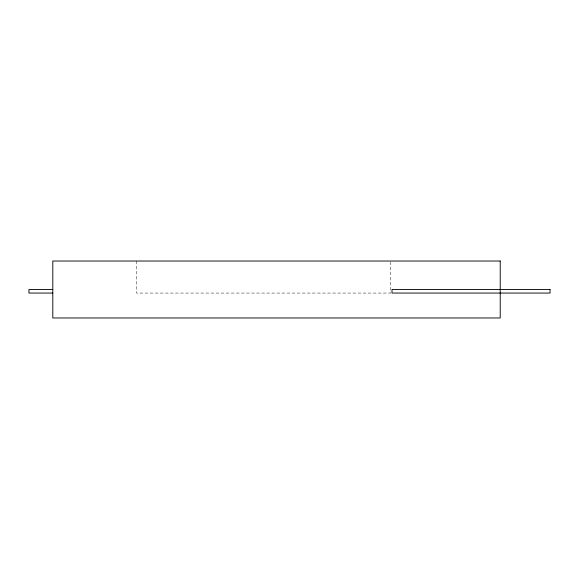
<?xml version="1.0" encoding="UTF-8"?>
<svg xmlns="http://www.w3.org/2000/svg" width="579" height="579" viewBox="0 0 579 579"><rect width="100%" height="100%" fill="white"/><g stroke="black" fill="none" stroke-linecap="round" stroke-linejoin="round"><path stroke-width="0.43" stroke-dasharray="2.9 2.17" d="M390.586 261.918L390.586 293.061L136.449 293.061L136.449 261.028"/><path stroke-width="0.87" d="M52.798 289.5L28.95 289.5L28.95 293.061L52.798 293.061M500.22 261.028L52.798 261.028L52.798 317.972L500.22 317.972L500.22 261.028M550.05 289.5L392.012 289.5L392.012 293.061L550.05 293.061L550.05 289.5"/></g></svg>
